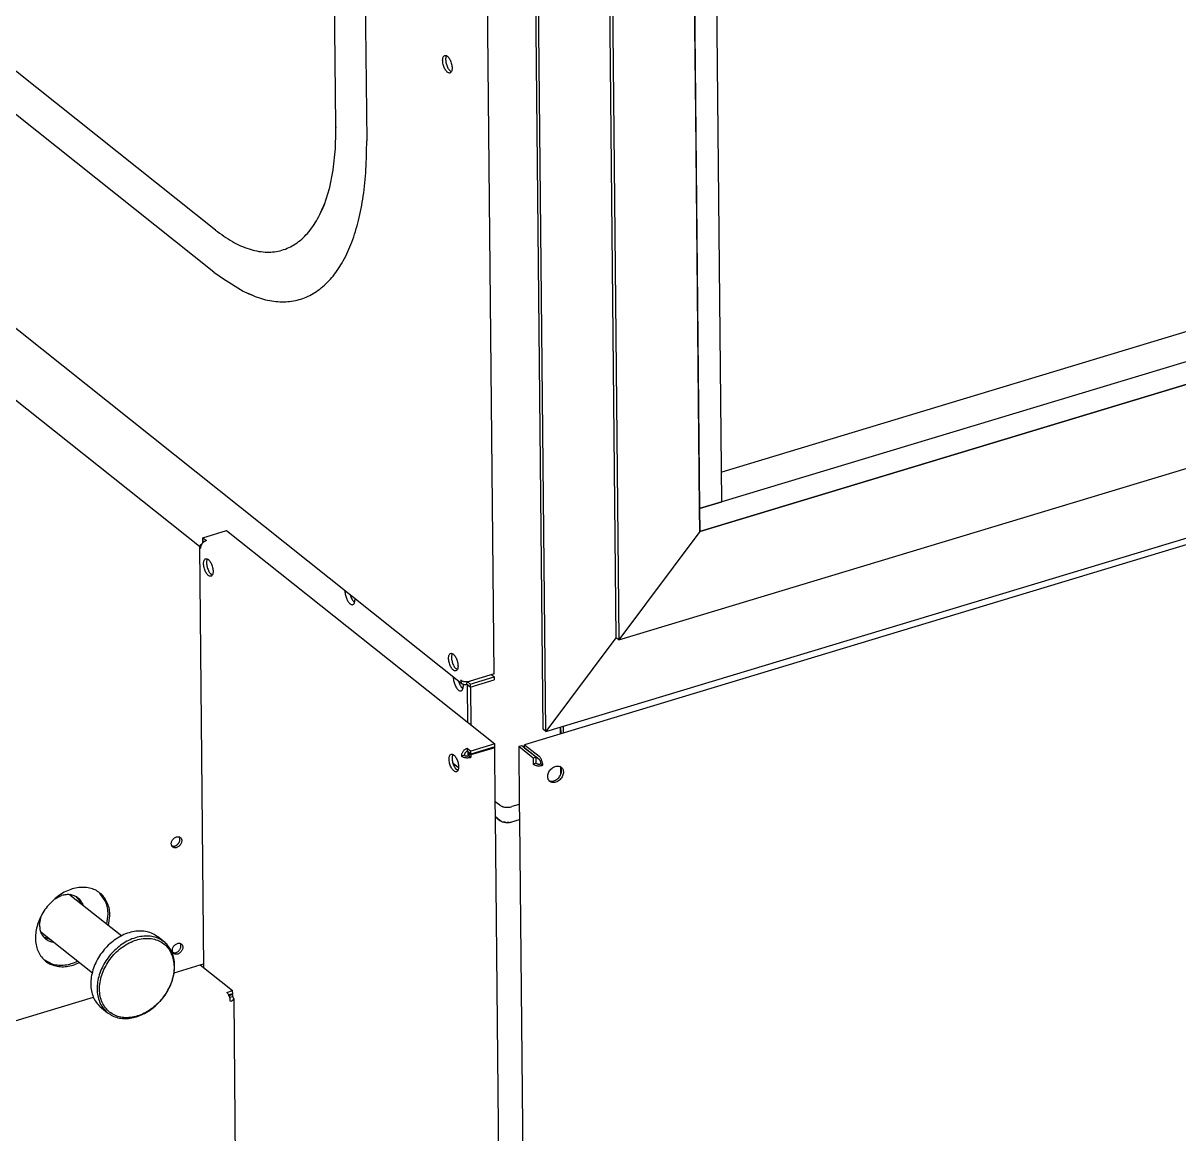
# Model space of a CAD drawing. Header units: millimetres. Extents: x -4653 to 8979, y -13943 to 4840.
# Drawn here: x 4988 to 5651, y -2537 to -1899 of the extents above; entities that cross this region are included whole.
import ezdxf

# ---------------------------------------------------------------- set-up
doc = ezdxf.new("R2010")
doc.units = ezdxf.units.MM

# ---------------------------------------------------------------- blocks, each defined once
blk = doc.blocks.new('p6_1__243', base_point=(5370.88, -2177.8))
at = {"color": 7, "linetype": 'Continuous'}
for p, q in [((5370.88, -1660.7), (5383.71, -1656.82)), ((5388.81, -2173.92), (5383.71, -1656.82)), ((5373.75, -1951.33), (5370.88, -1660.7)), ((5375.98, -2177.8), (5373.75, -1951.33)), ((5375.98, -2177.8), (5388.81, -2173.92))]:
    blk.add_line(p, q, dxfattribs=at)
blk = doc.blocks.new('p3__245', base_point=(5279.09, -2305.7))
at = {"color": 7, "linetype": 'Continuous'}
for p, q in [((5286.21, -2304.46), (5279.09, -1582.09)), ((5287.77, -2305.7), (5280.64, -1583.33)), ((5327.99, -2251.93), (5287.77, -2305.7)), ((5287.77, -2305.7), (5286.21, -2304.46))]:
    blk.add_line(p, q, dxfattribs=at)
blk = doc.blocks.new('p4_1__246', base_point=(5286.21, -2305.7))
at = {"color": 7, "linetype": 'Continuous'}
for p, q in [((5287.77, -2305.7), (6525.47, -1931.52)), ((5327.99, -2251.93), (5287.77, -2305.7)), ((5287.77, -2305.7), (5286.21, -2304.46))]:
    blk.add_line(p, q, dxfattribs=at)
blk = doc.blocks.new('p5__247', base_point=(5375.98, -2190.9))
at = {"color": 7, "linetype": 'Continuous'}
for p, q in [((6409.96, -1848.13), (5388.64, -2156.9)), ((6425.5, -1860.5), (5388.81, -2173.92)), ((6438.46, -1869.73), (5376.11, -2190.9)), ((5388.81, -2173.92), (5375.98, -2177.8)), ((5376.11, -2190.9), (5375.98, -2177.8))]:
    blk.add_line(p, q, dxfattribs=at)
blk = doc.blocks.new('p2_1__249', base_point=(5321.68, -2253.17))
at = {"color": 7, "linetype": 'Continuous'}
for p, q in [((5321.68, -1612.54), (5327.99, -2251.93)), ((5323.23, -1613.78), (5329.54, -2253.17)), ((5370.88, -1660.7), (5375.98, -2177.8)), ((5375.98, -2177.8), (5376.11, -2190.9)), ((5376.11, -2190.9), (5329.54, -2253.17)), ((5329.54, -2253.17), (5327.99, -2251.93))]:
    blk.add_line(p, q, dxfattribs=at)
blk = doc.blocks.new('p1_1__251', base_point=(5327.99, -2253.17))
at = {"color": 7, "linetype": 'Continuous'}
for p, q in [((5376.11, -2190.9), (6438.46, -1869.73)), ((5329.54, -2253.17), (6485.98, -1903.55)), ((5376.11, -2190.9), (5329.54, -2253.17)), ((5329.54, -2253.17), (5327.99, -2251.93))]:
    blk.add_line(p, q, dxfattribs=at)
blk = doc.blocks.new('TELAIO_PORTAVETRO__252', base_point=(5321.68, -2253.17))
for name, p in [('p2_1__249', (5321.68, -2253.17)), ('p1_1__251', (5327.99, -2253.17))]:
    blk.add_blockref(name, p)
blk = doc.blocks.new('RBTEMECCA000062_PORTELLO_FRONT__ALLUM_-VETRO__253', base_point=(5279.09, -2305.7))
for name, p in [('TELAIO_PORTAVETRO__252', (5321.68, -2253.17)), ('p3__245', (5279.09, -2305.7)), ('p6_1__243', (5370.88, -2177.8)), ('p5__247', (5375.98, -2190.9)), ('p4_1__246', (5286.21, -2305.7))]:
    blk.add_blockref(name, p)
blk = doc.blocks.new('GUARNIZIONE__258', base_point=(4756.93, -2059.38))
at = {"color": 7, "linetype": 'Continuous'}
for p, q in [((5165.43, -1795.08), (5167.03, -1957.55)), ((5183.36, -1804.14), (5184.96, -1966.61)), ((5098.14, -2017.84), (4846.41, -1817.37)), ((5097.13, -2042), (4845.39, -1841.52)), ((5167.11, -1961.29), (5166.81, -1971.09)), ((5167.03, -1957.55), (5167.11, -1961.29)), ((5166.81, -1971.09), (5165.43, -1983.23)), ((5165.42, -1983.39), (5163.41, -1994.23)), ((5165.43, -1983.23), (5165.42, -1983.39)), ((5163.41, -1994.23), (5160.6, -2003.36)), ((5159.76, -2005.1), (5158.37, -2007.93)), ((5160.6, -2003.36), (5159.76, -2005.1)), ((5097.13, -2042), (5100.24, -2044.05)), ((5100.24, -2044.05), (5102.77, -2045.92)), ((5102.77, -2045.92), (5114.09, -2052.88)), ((5114.09, -2052.88), (5114.89, -2053.34)), ((5114.89, -2053.34), (5116.82, -2054.1)), ((5116.82, -2054.1), (5118.96, -2054.96))]:
    blk.add_line(p, q, dxfattribs=at)
for points in [[(5167.03, -1957.55), (5167.09, -1958.23), (5167.25, -1958.9)], [(5114.89, -2053.34), (5124.64, -2057.23), (5134.04, -2058.95), (5142.95, -2058.5), (5151.27, -2055.87), (5158.86, -2051.1), (5165.65, -2044.26), (5171.52, -2035.44), (5176.4, -2024.75), (5180.23, -2012.35), (5182.96, -1998.4), (5184.54, -1983.08), (5184.96, -1966.61)], [(5098.14, -2017.84), (5107.9, -2024.49), (5117.46, -2028.72), (5126.62, -2030.47), (5135.22, -2029.7), (5143.09, -2026.41), (5150.08, -2020.69), (5156.05, -2012.63), (5160.9, -2002.38)]]:
    blk.add_spline(points, degree=3, dxfattribs=at)
blk = doc.blocks.new('MNTVETRI000041_A__259', base_point=(4756.93, -2059.38))
blk.add_blockref('GUARNIZIONE__258', (4756.93, -2059.38))
blk = doc.blocks.new('LAMIERA_Fe_Sp_2_SV_843x1075__267', base_point=(4704.58, -2280.32))
at = {"color": 7, "linetype": 'Continuous'}
for p, q in [((5258.03, -2272.69), (5251.11, -1572.16)), ((5230.49, -1918.19), (5230.76, -1917.82)), ((5233.44, -1926.95), (5232.4, -1926.12)), ((4937.54, -2037.61), (5239.78, -2278.31)), ((5233.87, -2261.47), (5234.15, -2261.1)), ((5236.83, -2270.23), (5235.78, -2269.4)), ((5258.03, -2272.69), (5244.34, -2276.83)), ((5244.36, -2278.57), (5258.04, -2274.44)), ((5258.04, -2274.44), (5256.45, -2273.17)), ((5258.04, -2274.44), (5258.06, -2276.18)), ((5242.35, -2277.14), (5242.3, -2278.67)), ((5244.37, -2280.32), (5242.3, -2278.67)), ((5242.5, -2277.09), (5244.36, -2278.57)), ((5244.36, -2278.57), (5244.37, -2280.32)), ((5244.37, -2280.32), (5258.06, -2276.18))]:
    blk.add_line(p, q, dxfattribs=at)
for points in [[(5232.77, -1927.67), (5233.26, -1927.36), (5233.64, -1926.78), (5233.88, -1925.95), (5233.97, -1924.94), (5233.89, -1923.79), (5233.67, -1922.57), (5233.3, -1921.36), (5232.82, -1920.23), (5232.24, -1919.23), (5231.61, -1918.43), (5230.95, -1917.88), (5230.31, -1917.6), (5229.73, -1917.62), (5229.23, -1917.93), (5228.85, -1918.51), (5228.61, -1919.34), (5228.53, -1920.35), (5228.6, -1921.5), (5228.82, -1922.72), (5229.19, -1923.93), (5229.68, -1925.06), (5230.25, -1926.06), (5230.89, -1926.86), (5231.54, -1927.41), (5232.18, -1927.69), (5232.77, -1927.67)], [(5230.49, -1918.19), (5230.3, -1919), (5230.24, -1919.96), (5230.32, -1921.04), (5230.53, -1922.17), (5230.86, -1923.29), (5231.3, -1924.36)], [(5231.3, -1924.36), (5231.82, -1925.32), (5232.4, -1926.12)], [(5236.15, -2270.95), (5236.65, -2270.64), (5237.03, -2270.06), (5237.27, -2269.23), (5237.35, -2268.22), (5237.28, -2267.07), (5237.06, -2265.85), (5236.69, -2264.64), (5236.2, -2263.5), (5235.63, -2262.51), (5234.99, -2261.71), (5234.34, -2261.16), (5233.7, -2260.88), (5233.11, -2260.9), (5232.62, -2261.21), (5232.24, -2261.79), (5232, -2262.61), (5231.91, -2263.63), (5231.99, -2264.78), (5232.21, -2265.99), (5232.58, -2267.21), (5233.06, -2268.34), (5233.64, -2269.34), (5234.27, -2270.14), (5234.93, -2270.69), (5235.57, -2270.97), (5236.15, -2270.95)], [(5233.87, -2261.47), (5233.68, -2262.27), (5233.62, -2263.24), (5233.7, -2264.32), (5233.91, -2265.44), (5234.25, -2266.57), (5234.68, -2267.64)], [(5234.68, -2267.64), (5235.2, -2268.6), (5235.78, -2269.4)], [(5238.85, -2276.21), (5238.91, -2276.84), (5239.09, -2277.41), (5239.38, -2277.91), (5239.78, -2278.31)], [(5238.85, -2276.21), (5239.32, -2276.51), (5239.9, -2276.76), (5240.57, -2276.95), (5241.31, -2277.08), (5242.09, -2277.12), (5242.87, -2277.1), (5243.63, -2277), (5244.34, -2276.83)], [(5239.78, -2278.31), (5240.31, -2278.62), (5240.93, -2278.79), (5241.6, -2278.81), (5242.3, -2278.67)]]:
    blk.add_spline(points, degree=3, dxfattribs=at)
blk = doc.blocks.new('CARTER_LATERALE_DX_CON_FORO_VETRO_FISSO__268', base_point=(4704.58, -2280.32))
blk.add_blockref('LAMIERA_Fe_Sp_2_SV_843x1075__267', (4704.58, -2280.32))
blk = doc.blocks.new('LAMIERA_Fe_Sp_2_SV_1512x872__304', base_point=(5272.15, -3054.73))
at = {"color": 7, "linetype": 'Continuous'}
for p, q in [((6512.42, -1939.45), (5275.58, -2313.37)), ((5273.87, -2313.89), (5272.15, -2314.41)), ((5272.15, -2314.41), (5272.48, -2347.6)), ((5280.44, -2321.01), (5272.15, -2314.41)), ((5282.15, -2320.49), (5273.87, -2313.89)), ((5275.59, -2315.12), (5275.58, -2313.37)), ((5275.58, -2313.37), (5283.86, -2319.97)), ((5275.59, -2315.12), (5283.88, -2321.72)), ((5282.15, -2320.49), (5280.44, -2321.01)), ((5280.44, -2321.01), (5280.48, -2324.5)), ((5282.19, -2323.99), (5282.15, -2320.49)), ((5282.19, -2323.99), (5280.48, -2324.5)), ((5284.93, -2324.29), (5285.97, -2325.12)), ((5296.3, -2326.31), (5295.85, -2325.87)), ((5272.48, -2347.6), (5272.57, -2356.34)), ((5272.57, -2356.34), (5279.39, -3048.13))]:
    blk.add_line(p, q, dxfattribs=at)
for points in [[(5285.97, -2325.12), (5285.92, -2324.4), (5285.8, -2323.66), (5285.6, -2322.9), (5285.34, -2322.16), (5285.02, -2321.48), (5284.66, -2320.87), (5284.27, -2320.36), (5283.86, -2319.97)], [(5280.48, -2324.5), (5280.95, -2324.8), (5281.53, -2325.06), (5282.2, -2325.25), (5282.94, -2325.37), (5283.72, -2325.41), (5284.5, -2325.39), (5285.26, -2325.29), (5285.97, -2325.12)], [(5282.19, -2323.99), (5282.51, -2324.18), (5282.93, -2324.33), (5283.42, -2324.42), (5283.94, -2324.44), (5284.46, -2324.4), (5284.93, -2324.29)], [(5284.93, -2324.29), (5284.89, -2323.81), (5284.79, -2323.31), (5284.62, -2322.82), (5284.4, -2322.37), (5284.15, -2321.99), (5283.88, -2321.72)], [(5290.04, -2334.45), (5290.87, -2334.92), (5291.85, -2335.12), (5292.91, -2335.04), (5293.99, -2334.69), (5295.03, -2334.09), (5295.97, -2333.27), (5296.76, -2332.28), (5297.35, -2331.18), (5297.7, -2330.03), (5297.8, -2328.9), (5297.64, -2327.85), (5297.23, -2326.94), (5296.58, -2326.24), (5295.75, -2325.77), (5294.78, -2325.57), (5293.72, -2325.65), (5292.64, -2325.99), (5291.6, -2326.6), (5290.65, -2327.42), (5289.86, -2328.41), (5289.28, -2329.51), (5288.92, -2330.66), (5288.82, -2331.79), (5288.99, -2332.84), (5289.4, -2333.75), (5290.04, -2334.45)], [(5289.54, -2334.05), (5290.37, -2334.25), (5291.32, -2334.29), (5292.32, -2334.11), (5293.32, -2333.69), (5294.27, -2333.06), (5295.11, -2332.26), (5295.82, -2331.32), (5296.34, -2330.29), (5296.67, -2329.22), (5296.77, -2328.16), (5296.65, -2327.18), (5296.3, -2326.31)]]:
    blk.add_spline(points, degree=3, dxfattribs=at)
blk = doc.blocks.new('CARTE_FRONTALE_SOTTO_PORTELLO_APRIBILE__305', base_point=(5272.15, -3054.73))
blk.add_blockref('LAMIERA_Fe_Sp_2_SV_1512x872__304', (5272.15, -3054.73))
blk = doc.blocks.new('LAMIERA_Fe_Sp_2_SV_872x329__306', base_point=(5089, -3050.73))
at = {"color": 7, "linetype": 'Continuous'}
for p, q in [((5090.9, -2194.49), (5104.58, -2190.36)), ((5090.92, -2196.24), (5090.9, -2194.49)), ((5090.9, -2194.49), (5092.97, -2196.14)), ((5104.58, -2190.36), (5258.42, -2312.87)), ((5089.01, -2199.68), (5091.39, -2441.3)), ((5090.38, -2198.24), (5089.78, -2198.51)), ((5090.88, -2197.48), (5090.92, -2196.68)), ((5091.65, -2196.82), (5090.92, -2196.24)), ((5090.92, -2196.68), (5091.31, -2196.56)), ((5090.92, -2196.68), (5091.4, -2197.06)), ((5093.3, -2207.15), (5093.57, -2206.78)), ((5096.26, -2215.91), (5095.21, -2215.08)), ((5258.42, -2312.87), (5244.74, -2317.01)), ((5258.44, -2314.62), (5244.75, -2318.75)), ((5258.44, -2314.62), (5258.42, -2312.87)), ((5234.19, -2319.35), (5234.46, -2318.98)), ((5240.99, -2319.37), (5239.28, -2319.89)), ((5242.66, -2315.36), (5244.74, -2317.01)), ((5242.66, -2315.36), (5242.68, -2317.1)), ((5244.75, -2318.75), (5242.68, -2317.1)), ((5243.72, -2318.37), (5244.12, -2318.25)), ((5243.72, -2318.37), (5244.76, -2319.19)), ((5243.73, -2319.68), (5243.72, -2318.37)), ((5243.73, -2319.68), (5244.77, -2320.5)), ((5244.75, -2318.75), (5244.74, -2317.01)), ((5258.44, -2315.05), (5244.76, -2319.19)), ((5244.76, -2319.19), (5244.77, -2320.5)), ((5258.44, -2315.05), (5258.04, -2314.74)), ((5258.75, -2346.06), (5258.44, -2315.05)), ((5237.15, -2328.11), (5236.1, -2327.28)), ((5258.84, -2354.8), (5258.75, -2346.06)), ((5265.66, -3046.6), (5258.84, -2354.8))]:
    blk.add_line(p, q, dxfattribs=at)
for points in [[(5089.78, -2198.51), (5089.45, -2198.78), (5089.2, -2199.06), (5089.05, -2199.37), (5089.01, -2199.68)], [(5089.01, -2199.68), (5089.04, -2199.94), (5089.16, -2200.2), (5089.34, -2200.44), (5089.58, -2200.67)], [(5092.97, -2196.14), (5092.3, -2196.41), (5091.66, -2196.81), (5091.08, -2197.31), (5090.56, -2197.9), (5090.14, -2198.56), (5089.83, -2199.26), (5089.64, -2199.97), (5089.58, -2200.67)], [(5095.58, -2216.63), (5096.07, -2216.32), (5096.45, -2215.74), (5096.69, -2214.91), (5096.78, -2213.9), (5096.71, -2212.75), (5096.48, -2211.53), (5096.12, -2210.32), (5095.63, -2209.18), (5095.05, -2208.19), (5094.42, -2207.39), (5093.76, -2206.84), (5093.12, -2206.56), (5092.54, -2206.58), (5092.04, -2206.89), (5091.67, -2207.47), (5091.43, -2208.29), (5091.34, -2209.31), (5091.41, -2210.46), (5091.64, -2211.68), (5092, -2212.89), (5092.49, -2214.02), (5093.07, -2215.02), (5093.7, -2215.82), (5094.36, -2216.37), (5094.99, -2216.65), (5095.58, -2216.63)], [(5093.3, -2207.15), (5093.11, -2207.95), (5093.05, -2208.92), (5093.13, -2210), (5093.34, -2211.13), (5093.67, -2212.25), (5094.11, -2213.32)], [(5094.11, -2213.32), (5094.63, -2214.28), (5095.21, -2215.08)], [(5236.47, -2328.83), (5236.96, -2328.52), (5237.34, -2327.94), (5237.58, -2327.11), (5237.67, -2326.1), (5237.6, -2324.95), (5237.37, -2323.73), (5237, -2322.52), (5236.52, -2321.38), (5235.94, -2320.39), (5235.31, -2319.59), (5234.65, -2319.04), (5234.01, -2318.76), (5233.43, -2318.78), (5232.93, -2319.09), (5232.55, -2319.67), (5232.31, -2320.49), (5232.23, -2321.51), (5232.3, -2322.66), (5232.52, -2323.88), (5232.89, -2325.09), (5233.38, -2326.22), (5233.95, -2327.22), (5234.59, -2328.02), (5235.24, -2328.57), (5235.88, -2328.85), (5236.47, -2328.83)], [(5234.19, -2319.35), (5234, -2320.15), (5233.94, -2321.12), (5234.02, -2322.2), (5234.23, -2323.33), (5234.56, -2324.45), (5235, -2325.52)], [(5242.66, -2315.36), (5242, -2315.63), (5241.36, -2316.02), (5240.77, -2316.52), (5240.25, -2317.11), (5239.83, -2317.77), (5239.52, -2318.47), (5239.34, -2319.18), (5239.28, -2319.89)], [(5239.28, -2319.89), (5239.75, -2320.19), (5240.33, -2320.44), (5241, -2320.63), (5241.74, -2320.75), (5242.52, -2320.8), (5243.3, -2320.77), (5244.06, -2320.67), (5244.77, -2320.5)], [(5242.68, -2317.1), (5242.24, -2317.3), (5241.83, -2317.6), (5241.48, -2317.98), (5241.21, -2318.43), (5241.04, -2318.9), (5240.99, -2319.37)], [(5240.99, -2319.37), (5241.31, -2319.56), (5241.73, -2319.71), (5242.22, -2319.8), (5242.74, -2319.82), (5243.26, -2319.78), (5243.73, -2319.68)], [(5235, -2325.52), (5235.52, -2326.48), (5236.1, -2327.28)]]:
    blk.add_spline(points, degree=3, dxfattribs=at)
blk = doc.blocks.new('CARTER_DX_AI_LATI_DEL_TRASPORTO__307', base_point=(5089, -3050.73))
blk.add_blockref('LAMIERA_Fe_Sp_2_SV_872x329__306', (5089, -3050.73))
blk = doc.blocks.new('TRAF_TO_Fe_40x10_L_140__308', base_point=(5258.75, -2358.02))
at = {"color": 7, "linetype": 'Continuous'}
for p, q in [((5261.34, -2348.12), (5258.75, -2346.06)), ((5272.48, -2347.6), (5268.21, -2348.89)), ((5262.49, -2348.7), (5262.89, -2348.89)), ((5262.89, -2348.89), (5263.41, -2348.98)), ((5264.45, -2349.16), (5264.97, -2349.25)), ((5264.97, -2349.25), (5265.53, -2349.22)), ((5266.63, -2349.16), (5267.19, -2349.13)), ((5267.19, -2349.13), (5268.21, -2348.89)), ((5261.42, -2356.86), (5258.84, -2354.8)), ((5268.29, -2357.63), (5272.57, -2356.34))]:
    blk.add_line(p, q, dxfattribs=at)
blk.add_spline([(5261.42, -2356.86), (5262.01, -2357.24), (5262.74, -2357.55), (5263.58, -2357.79), (5264.51, -2357.94), (5265.48, -2358), (5266.46, -2357.97), (5267.41, -2357.84), (5268.29, -2357.63)], degree=3, dxfattribs=at)
blk = doc.blocks.new('TUB_RE_Fe_40x40x3_L_802_2__311', base_point=(5257.77, -3058.55))
at = {"color": 7, "linetype": 'Continuous'}
for p, q in [((5258.84, -2354.8), (5261.42, -2356.86)), ((5262.11, -2357.29), (5261.42, -2356.86)), ((5262.58, -2357.43), (5262.11, -2357.29)), ((5263.97, -2357.86), (5263.5, -2357.72)), ((5264.53, -2357.89), (5263.97, -2357.86)), ((5266.18, -2357.99), (5265.62, -2357.95)), ((5266.71, -2357.9), (5266.18, -2357.99)), ((5268.29, -2357.63), (5272.57, -2356.34))]:
    blk.add_line(p, q, dxfattribs=at)
blk = doc.blocks.new('TELAIO_SOST_CABIN__ESTRAZ__TAPP_TRASP___313', base_point=(5250.27, -3076.92))
for name, p in [('TRAF_TO_Fe_40x10_L_140__308', (5258.75, -2358.02)), ('TUB_RE_Fe_40x40x3_L_802_2__311', (5257.77, -3058.55))]:
    blk.add_blockref(name, p)
blk = doc.blocks.new('TUB_RE_Fe_40x40x3_L898_1__323', base_point=(5244.54, -2349.29))
at = {"color": 7, "linetype": 'Continuous'}
for p, q in [((5244.54, -2280.27), (5244.76, -2301.99)), ((5295.92, -2303.24), (5295.96, -2307.21)), ((5296.15, -2326.16), (5296.19, -2330.53)), ((5261.34, -2348.12), (5258.75, -2346.06)), ((5272.48, -2347.6), (5268.21, -2348.89))]:
    blk.add_line(p, q, dxfattribs=at)
blk.add_spline([(5261.34, -2348.12), (5261.93, -2348.5), (5262.66, -2348.82), (5263.5, -2349.05), (5264.42, -2349.2), (5265.39, -2349.26), (5266.37, -2349.23), (5267.32, -2349.11), (5268.21, -2348.89)], degree=3, dxfattribs=at)
blk = doc.blocks.new('TUB_RE_Fe_40x40x3_L_1420__324', base_point=(5296.24, -2307.12))
at = {"color": 7, "linetype": 'Continuous'}
for p, q in [((5296.24, -2303.14), (5296.28, -2307.12)), ((5297.82, -2306.65), (5297.78, -2302.68))]:
    blk.add_line(p, q, dxfattribs=at)
blk = doc.blocks.new('TUB_RE_Fe_120x40x3_L_555__325', base_point=(4955.21, -2326.57))
at = {"color": 7, "linetype": 'Continuous'}
for p, q in [((4955.21, -2051.69), (4955.68, -2098.94)), ((5172.53, -2225.9), (5172.59, -2224.8)), ((5175.48, -2227.31), (5175.44, -2227.07)), ((5178.04, -2231.6), (5177.38, -2231.1)), ((5178.11, -2229.2), (5178.19, -2230.41)), ((5234.68, -2275.4), (5234.75, -2274.3)), ((5237.64, -2276.81), (5237.59, -2276.57)), ((5240.2, -2281.1), (5239.53, -2280.6)), ((5240.26, -2278.52), (5240.35, -2279.91)), ((5242.67, -2278.96), (5242.88, -2300.49)), ((5243.05, -2317.4), (5243.07, -2319.8)), ((5237.58, -2326.57), (5234.5, -2324.11))]:
    blk.add_line(p, q, dxfattribs=at)
for points in [[(5172.53, -2225.9), (5172.66, -2226.98), (5172.91, -2228.09)], [(5172.91, -2228.09), (5173.27, -2229.18), (5173.72, -2230.21), (5174.24, -2231.12), (5174.81, -2231.88), (5175.4, -2232.46), (5176, -2232.82), (5176.56, -2232.96), (5177.07, -2232.87), (5177.51, -2232.55), (5177.85, -2232.02), (5178.08, -2231.3), (5178.19, -2230.41)], [(5175.48, -2227.31), (5175.84, -2228.41), (5176.29, -2229.43), (5176.81, -2230.34), (5177.38, -2231.1)], [(5234.68, -2275.4), (5234.82, -2276.48), (5235.07, -2277.59), (5235.43, -2278.68), (5235.88, -2279.71), (5236.4, -2280.62), (5236.97, -2281.38), (5237.56, -2281.96), (5238.15, -2282.32), (5238.72, -2282.46), (5239.23, -2282.37), (5239.66, -2282.05), (5240, -2281.52), (5240.24, -2280.8), (5240.35, -2279.91)], [(5237.64, -2276.81), (5237.99, -2277.91), (5238.44, -2278.93), (5238.96, -2279.84), (5239.53, -2280.6)]]:
    blk.add_spline(points, degree=3, dxfattribs=at)
blk = doc.blocks.new('TELAIO_CABINA_DI_SPRUZZATURA_GS4_110051_MAURI__327', base_point=(4453.38, -2349.29))
for name, p in [('TUB_RE_Fe_40x40x3_L898_1__323', (5244.54, -2349.29)), ('TUB_RE_Fe_40x40x3_L_1420__324', (5296.24, -2307.12)), ('TUB_RE_Fe_120x40x3_L_555__325', (4955.21, -2326.57))]:
    blk.add_blockref(name, p)
blk = doc.blocks.new('ASSIEME_CABINA_GS4_SINT_DX__328', base_point=(4445.98, -3076.92))
for name, p in [('TELAIO_CABINA_DI_SPRUZZATURA_GS4_110051_MAURI__327', (4453.38, -2349.29)), ('CARTER_LATERALE_DX_CON_FORO_VETRO_FISSO__268', (4704.58, -2280.32)), ('MNTVETRI000041_A__259', (4756.93, -2059.38)), ('CARTE_FRONTALE_SOTTO_PORTELLO_APRIBILE__305', (5272.15, -3054.73)), ('CARTER_DX_AI_LATI_DEL_TRASPORTO__307', (5089, -3050.73)), ('TELAIO_SOST_CABIN__ESTRAZ__TAPP_TRASP___313', (5250.27, -3076.92))]:
    blk.add_blockref(name, p)
blk = doc.blocks.new('FIT_GR_CABINA_GS4_SINT_SX_130047_MAURI__329', base_point=(4445.98, -3076.92))
for name, p in [('ASSIEME_CABINA_GS4_SINT_DX__328', (4445.98, -3076.92)), ('RBTEMECCA000062_PORTELLO_FRONT__ALLUM_-VETRO__253', (5279.09, -2305.7))]:
    blk.add_blockref(name, p)
blk = doc.blocks.new('MNT060GANCIOM27E_A_1_1__387', base_point=(4998.02, -2470.7))
at = {"color": 7, "linetype": 'Continuous'}
for p, q in [((5014.65, -2399.47), (5044.36, -2423.13)), ((4998.02, -2420.75), (5027.55, -2444.26)), ((5068.69, -2426.53), (5065.07, -2423.65)), ((5032.67, -2464.32), (5036.3, -2467.21))]:
    blk.add_line(p, q, dxfattribs=at)
for points in [[(5065.07, -2423.65), (5062.17, -2421.85), (5058.88, -2420.72), (5055.27, -2420.3), (5051.48, -2420.6), (5047.6, -2421.61), (5043.77, -2423.3), (5040.09, -2425.62), (5036.67, -2428.5), (5033.63, -2431.85), (5031.05, -2435.56), (5029.01, -2439.54), (5027.57, -2443.64), (5026.78, -2447.76), (5026.66, -2451.76), (5027.22, -2455.53), (5028.44, -2458.95), (5030.27, -2461.91), (5032.67, -2464.32)], [(5068.69, -2426.53), (5065.8, -2424.74), (5062.5, -2423.61), (5058.9, -2423.19), (5055.11, -2423.49), (5051.23, -2424.5), (5047.39, -2426.19), (5043.71, -2428.51), (5040.3, -2431.39), (5037.25, -2434.74), (5034.67, -2438.45), (5032.63, -2442.42), (5031.2, -2446.53), (5030.41, -2450.65), (5030.29, -2454.65), (5030.85, -2458.42), (5032.06, -2461.83), (5033.9, -2464.79), (5036.3, -2467.21)], [(5037.44, -2466.84), (5040.4, -2468.65), (5043.78, -2469.74), (5047.49, -2470.06), (5051.38, -2469.6), (5055.32, -2468.38), (5059.19, -2466.45), (5062.85, -2463.86), (5066.17, -2460.71), (5069.04, -2457.1), (5071.37, -2453.16), (5073.07, -2449.02), (5074.09, -2444.81), (5074.39, -2440.7), (5073.97, -2436.8), (5072.83, -2433.27), (5071.01, -2430.21), (5068.59, -2427.73), (5065.63, -2425.92), (5062.24, -2424.83), (5058.54, -2424.51), (5054.65, -2424.97), (5050.7, -2426.19), (5046.84, -2428.12), (5043.18, -2430.71), (5039.86, -2433.86), (5036.98, -2437.47), (5034.65, -2441.41), (5032.95, -2445.56), (5031.93, -2449.76), (5031.63, -2453.88), (5032.06, -2457.77), (5033.2, -2461.31), (5035.01, -2464.36), (5037.44, -2466.84)], [(5070.68, -2428.45), (5069.73, -2427.44), (5068.69, -2426.53)], [(5036.3, -2467.21), (5039.05, -2468.94), (5042.18, -2470.06), (5045.59, -2470.54), (5049.19, -2470.36), (5052.88, -2469.53), (5056.57, -2468.08), (5060.14, -2466.03), (5063.5, -2463.45), (5066.55, -2460.42), (5069.22, -2457.01), (5071.42, -2453.32), (5073.09, -2449.45), (5074.2, -2445.51), (5074.7, -2441.6), (5074.59, -2437.84), (5073.87, -2434.34), (5072.55, -2431.18), (5070.68, -2428.45)]]:
    blk.add_spline(points, degree=3, dxfattribs=at)
blk = doc.blocks.new('LAMIERA_Fe_Sp_2__399', base_point=(4516.39, -2506.47))
at = {"color": 7, "linetype": 'Continuous'}
for p, q in [((4952.51, -2099.34), (4517.31, -2230.91)), ((4956.57, -2099.08), (4967.26, -2102.78)), ((4967.26, -2102.78), (4967.8, -2103.09)), ((5089, -2199.62), (4967.8, -2103.09)), ((4517.86, -2232.9), (4516.39, -2233.35)), ((4528.76, -2237.63), (4516.39, -2233.35)), ((4516.39, -2233.35), (4517.01, -2296.3)), ((4529.5, -2235.13), (4517.31, -2230.91)), ((4517.59, -2232.81), (4517.31, -2230.91)), ((4529.78, -2237.03), (4517.59, -2232.81)), ((4531.89, -2234.4), (4529.5, -2235.13)), ((4531.89, -2234.4), (4532.42, -2234.71)), ((4531.89, -2234.4), (4531.97, -2234.85)), ((4528.76, -2237.63), (4529.45, -2237.35)), ((4528.76, -2237.63), (4528.77, -2239.03)), ((4528.77, -2239.03), (4529.09, -2238.94)), ((4528.77, -2239.03), (4529.03, -2239.24)), ((4529.5, -2235.13), (4529.78, -2237.03)), ((4842.18, -2288.74), (4841.75, -2288.87)), ((4861.44, -2304.55), (4841.75, -2288.87)), ((4842.18, -2288.74), (4842.19, -2289.22)), ((4842.98, -2289.64), (4842.18, -2288.74)), ((4843.16, -2290), (4842.98, -2289.64)), ((4517.08, -2296.95), (4517.01, -2296.3)), ((4517.08, -2296.95), (4526.76, -2342.55)), ((4863.54, -2309.69), (4864.72, -2428.49)), ((4694.84, -2478.42), (4528.83, -2346.21)), ((4686.52, -2357.43), (4687.37, -2357.17)), ((4686.53, -2359.18), (4687.39, -2358.92)), ((4687.39, -2358.92), (4687.37, -2357.17)), ((4684.84, -2361.44), (4683.13, -2361.96)), ((4683.13, -2361.96), (4683.91, -2362.58)), ((4683.91, -2362.58), (4685.62, -2362.06)), ((4683.91, -2362.58), (4684.57, -2429.74)), ((4688.44, -2361.49), (4684.17, -2362.78)), ((4684.83, -2429.95), (4684.17, -2362.78)), ((4684.17, -2362.78), (4685.2, -2363.61)), ((4684.84, -2361.44), (4685.62, -2362.06)), ((4689.48, -2362.32), (4685.2, -2363.61)), ((4685.2, -2363.61), (4685.86, -2430.78)), ((4685.62, -2362.06), (4685.62, -2362.34)), ((4688.44, -2361.49), (4689.48, -2362.32)), ((5077.39, -2366.33), (5077.53, -2366.49)), ((5073.66, -2371.67), (5073.19, -2371.5)), ((5035.22, -2403.63), (5031.73, -2398.6)), ((5035.73, -2416.26), (5036.58, -2410.71)), ((5036.76, -2417.09), (5037.62, -2411.53)), ((4684.64, -2430.39), (4684.57, -2429.74)), ((4684.64, -2430.39), (4694.84, -2478.42)), ((4684.9, -2430.6), (4684.83, -2429.95)), ((4684.9, -2430.6), (4695.1, -2478.63)), ((4685.93, -2431.42), (4685.86, -2430.78)), ((4685.93, -2431.42), (4696.14, -2479.45)), ((4696.14, -2479.45), (4864.72, -2428.49)), ((5074.26, -2432.81), (5073.79, -2432.64)), ((5077.99, -2427.47), (5078.13, -2427.64)), ((4999.71, -2436.57), (5004.69, -2439.32)), ((5074.41, -2444.21), (5089.37, -2439.69)), ((5089.37, -2439.69), (5091.37, -2439.09)), ((4868.48, -2506.47), (5028.16, -2458.2)), ((4694.84, -2478.42), (4695.04, -2478.32)), ((4696.14, -2479.45), (4695.1, -2478.63))]:
    blk.add_line(p, q, dxfattribs=at)
for points in [[(4956.57, -2099.08), (4956.09, -2098.97), (4955.48, -2098.92), (4954.76, -2098.94), (4953.99, -2099.02), (4953.22, -2099.15), (4952.51, -2099.34)], [(4532.42, -2234.71), (4531.75, -2234.98), (4531.11, -2235.37), (4530.53, -2235.88), (4530.01, -2236.47), (4529.59, -2237.13), (4529.28, -2237.82), (4529.09, -2238.54), (4529.03, -2239.24)], [(4863.54, -2309.69), (4863.5, -2308.98), (4863.37, -2308.23), (4863.18, -2307.47), (4862.91, -2306.74), (4862.59, -2306.05), (4862.23, -2305.45), (4861.84, -2304.94), (4861.44, -2304.55)], [(4526.76, -2342.55), (4526.95, -2343.22), (4527.23, -2343.93), (4527.58, -2344.63), (4527.99, -2345.27), (4528.41, -2345.81), (4528.83, -2346.21)], [(4686.52, -2357.43), (4685.85, -2357.7), (4685.21, -2358.09), (4684.62, -2358.59), (4684.11, -2359.19), (4683.69, -2359.84), (4683.38, -2360.54), (4683.19, -2361.26), (4683.13, -2361.96)], [(4686.53, -2359.18), (4686.09, -2359.37), (4685.68, -2359.67), (4685.33, -2360.06), (4685.06, -2360.5), (4684.89, -2360.97), (4684.84, -2361.44)], [(4689.48, -2362.32), (4689.43, -2361.6), (4689.31, -2360.85), (4689.11, -2360.1), (4688.85, -2359.36), (4688.53, -2358.68), (4688.17, -2358.07), (4687.78, -2357.56), (4687.37, -2357.17)], [(4688.44, -2361.49), (4688.4, -2361.01), (4688.3, -2360.51), (4688.13, -2360.01), (4687.91, -2359.57), (4687.66, -2359.19), (4687.39, -2358.92)], [(5077.99, -2366.59), (5077.44, -2366.28), (5076.79, -2366.14), (5076.08, -2366.19), (5075.36, -2366.42), (5074.66, -2366.83), (5074.04, -2367.37), (5073.51, -2368.03), (5073.12, -2368.77), (5072.88, -2369.54), (5072.82, -2370.29), (5072.93, -2370.99), (5073.2, -2371.59), (5073.63, -2372.06), (5074.18, -2372.37), (5074.83, -2372.51), (5075.54, -2372.46), (5076.26, -2372.22), (5076.95, -2371.82), (5077.58, -2371.28), (5078.11, -2370.62), (5078.5, -2369.88), (5078.74, -2369.11), (5078.8, -2368.36), (5078.69, -2367.66), (5078.42, -2367.06), (5077.99, -2366.59)], [(5073.66, -2371.67), (5074.33, -2371.66), (5075.04, -2371.48), (5075.73, -2371.13), (5076.36, -2370.63), (5076.91, -2370.02), (5077.34, -2369.33), (5077.63, -2368.58), (5077.76, -2367.84), (5077.73, -2367.13), (5077.53, -2366.49)], [(5037.62, -2411.53), (5037.26, -2407.84), (5036.26, -2404.45), (5034.65, -2401.48), (5032.48, -2399.01), (5029.82, -2397.11), (5026.74, -2395.85), (5023.35, -2395.27), (5019.74, -2395.37), (5016.02, -2396.16), (5012.31, -2397.62), (5008.72, -2399.69), (5005.36, -2402.32)], [(5005.36, -2402.32), (5002.33, -2405.43), (4999.72, -2408.91), (4997.61, -2412.68), (4996.07, -2416.6), (4995.14, -2420.57), (4994.85, -2424.46), (4995.21, -2428.16), (4996.22, -2431.54), (4997.82, -2434.52), (4999.99, -2436.99), (5002.66, -2438.88), (5005.73, -2440.14), (5009.12, -2440.73), (5012.74, -2440.63), (5016.45, -2439.84), (5020.16, -2438.38)], [(5036.58, -2410.71), (5036.22, -2407.01), (5035.22, -2403.63)], [(5078.59, -2427.73), (5078.04, -2427.42), (5077.39, -2427.28), (5076.68, -2427.34), (5075.96, -2427.57), (5075.27, -2427.97), (5074.64, -2428.52), (5074.11, -2429.18), (5073.72, -2429.91), (5073.49, -2430.68), (5073.42, -2431.43), (5073.53, -2432.13), (5073.8, -2432.74), (5074.23, -2433.21), (5074.79, -2433.52), (5075.44, -2433.65), (5076.14, -2433.6), (5076.86, -2433.37), (5077.56, -2432.97), (5078.19, -2432.42), (5078.71, -2431.76), (5079.1, -2431.03), (5079.34, -2430.26), (5079.41, -2429.5), (5079.3, -2428.8), (5079.02, -2428.2), (5078.59, -2427.73)], [(5074.26, -2432.81), (5074.94, -2432.8), (5075.64, -2432.62), (5076.33, -2432.27), (5076.97, -2431.78), (5077.51, -2431.17), (5077.95, -2430.47), (5078.23, -2429.73), (5078.36, -2428.98), (5078.33, -2428.27), (5078.13, -2427.64)], [(5004.69, -2439.32), (5008.09, -2439.9), (5011.7, -2439.8), (5015.42, -2439.01), (5019.13, -2437.56)]]:
    blk.add_spline(points, degree=3, dxfattribs=at)
blk = doc.blocks.new('PIATTO_Fe_20x10_L100', base_point=(5073.19, -2432.87))
at = {"color": 7, "linetype": 'Continuous'}
for p, q in [((5077.39, -2366.33), (5077.53, -2366.49)), ((5073.66, -2371.67), (5073.19, -2371.5)), ((5074.26, -2432.81), (5073.79, -2432.64)), ((5077.99, -2427.47), (5078.13, -2427.64))]:
    blk.add_line(p, q, dxfattribs=at)
for points in [[(5076.91, -2370.02), (5077.28, -2369.45), (5077.55, -2368.83), (5077.72, -2368.21), (5077.77, -2367.59), (5077.7, -2367.02), (5077.53, -2366.49)], [(5073.66, -2371.67), (5074.22, -2371.67), (5074.8, -2371.56), (5075.39, -2371.32), (5075.95, -2370.98), (5076.46, -2370.54), (5076.91, -2370.02)], [(5074.26, -2432.81), (5074.94, -2432.8), (5075.64, -2432.62), (5076.33, -2432.27), (5076.97, -2431.78), (5077.51, -2431.17), (5077.95, -2430.47), (5078.23, -2429.73), (5078.36, -2428.98), (5078.33, -2428.27), (5078.13, -2427.64)]]:
    blk.add_spline(points, degree=3, dxfattribs=at)
blk = doc.blocks.new('CARTER_DX_LATO_FOLLE_USCITA_RULLO_SUP___400', base_point=(4516.39, -2506.47))
for name, p in [('LAMIERA_Fe_Sp_2__399', (4516.39, -2506.47)), ('PIATTO_Fe_20x10_L100', (5073.19, -2432.87))]:
    blk.add_blockref(name, p)
blk = doc.blocks.new('LAMIERA_Fe_Sp_2__401', base_point=(4581.32, -3025.64))
at = {"color": 7, "linetype": 'Continuous'}
for p, q in [((5089.37, -2439.69), (5108.02, -2454.54)), ((5104.6, -2455.58), (5108.02, -2454.54)), ((5108.04, -2456.29), (5105.67, -2457)), ((5106.33, -2457.24), (5105.93, -2456.93)), ((5108.04, -2456.73), (5106.33, -2457.24)), ((5106.34, -2458.55), (5106.33, -2457.24)), ((5108.05, -2458.04), (5106.34, -2458.55)), ((5108.04, -2456.73), (5107.64, -2456.41)), ((5108.04, -2456.29), (5108.02, -2454.54)), ((5108.05, -2458.04), (5108.04, -2456.73)), ((5108.63, -2459.03), (5112.61, -2862.58)), ((4585.33, -3022.84), (4581.33, -2617.54)), ((4586.36, -3023.66), (4582.36, -2618.37)), ((4605.48, -2623.75), (4605.61, -2623.92)), ((4601.74, -2629.1), (4601.27, -2628.92)), ((5112.07, -2865.08), (5110.5, -2865.55)), ((5112.05, -2863.52), (5112.07, -2865.08)), ((5109.77, -2866.45), (4680.29, -2996.29)), ((4680.27, -2994.39), (4680.44, -2994.34)), ((4680.31, -2997.89), (4680.27, -2994.39)), ((4680.3, -2995.55), (4680.44, -2994.34)), ((4680.31, -2997.89), (4588.95, -3025.51)), ((4609.18, -2999.35), (4609.32, -2999.52)), ((4605.44, -3004.69), (4604.98, -3004.52)), ((4586.02, -3024.41), (4587.06, -3025.23))]:
    blk.add_line(p, q, dxfattribs=at)
for points in [[(5106.7, -2460.72), (5106.66, -2460.01), (5106.53, -2459.26), (5106.34, -2458.5), (5106.07, -2457.77), (5105.75, -2457.08), (5105.39, -2456.47), (5105, -2455.97), (5104.6, -2455.58)], [(5106.57, -2459.29), (5106.63, -2459.1), (5106.61, -2458.91), (5106.49, -2458.76), (5106.34, -2458.55)], [(5106.7, -2460.72), (5107.26, -2460.52), (5107.74, -2460.27), (5108.12, -2460), (5108.4, -2459.69), (5108.58, -2459.36), (5108.63, -2459.03)], [(5108.63, -2459.03), (5108.59, -2458.77), (5108.48, -2458.51), (5108.3, -2458.27), (5108.05, -2458.04)], [(4582.06, -2615.46), (4581.74, -2615.95), (4581.51, -2616.48), (4581.37, -2617.01), (4581.33, -2617.54)], [(4583.1, -2616.28), (4582.78, -2616.78), (4582.55, -2617.3), (4582.41, -2617.84), (4582.36, -2618.37)], [(4606.07, -2624.01), (4605.52, -2623.7), (4604.87, -2623.57), (4604.16, -2623.62), (4603.44, -2623.85), (4602.75, -2624.25), (4602.12, -2624.8), (4601.59, -2625.46), (4601.2, -2626.19), (4600.97, -2626.96), (4600.9, -2627.72), (4601.01, -2628.41), (4601.29, -2629.02), (4601.71, -2629.49), (4602.27, -2629.8), (4602.92, -2629.93), (4603.62, -2629.88), (4604.34, -2629.65), (4605.04, -2629.25), (4605.67, -2628.7), (4606.19, -2628.04), (4606.58, -2627.31), (4606.82, -2626.54), (4606.89, -2625.78), (4606.78, -2625.08), (4606.5, -2624.48), (4606.07, -2624.01)], [(4601.74, -2629.1), (4602.42, -2629.09), (4603.12, -2628.9), (4603.81, -2628.55), (4604.45, -2628.06), (4605, -2627.45), (4605.43, -2626.75), (4605.71, -2626.01), (4605.84, -2625.26), (4605.81, -2624.55), (4605.61, -2623.92)], [(5109.77, -2866.45), (5110.16, -2866.2), (5110.45, -2865.74), (5110.63, -2865.08), (5110.69, -2864.27)], [(5110.69, -2864.27), (5111.24, -2864.07), (5111.72, -2863.82), (5112.1, -2863.54), (5112.39, -2863.24), (5112.56, -2862.91), (5112.61, -2862.58)], [(4609.78, -2999.61), (4609.22, -2999.3), (4608.58, -2999.16), (4607.87, -2999.21), (4607.15, -2999.45), (4606.45, -2999.85), (4605.82, -3000.39), (4605.3, -3001.05), (4604.91, -3001.79), (4604.67, -3002.56), (4604.61, -3003.31), (4604.71, -3004.01), (4604.99, -3004.61), (4605.42, -3005.08), (4605.97, -3005.4), (4606.62, -3005.53), (4607.33, -3005.48), (4608.05, -3005.25), (4608.74, -3004.85), (4609.37, -3004.3), (4609.9, -3003.64), (4610.29, -3002.9), (4610.53, -3002.14), (4610.59, -3001.38), (4610.48, -3000.68), (4610.21, -3000.08), (4609.78, -2999.61)], [(4605.44, -3004.69), (4606.12, -3004.68), (4606.83, -3004.5), (4607.52, -3004.15), (4608.15, -3003.66), (4608.7, -3003.04), (4609.13, -3002.35), (4609.42, -3001.61), (4609.55, -3000.86), (4609.51, -3000.15), (4609.32, -2999.52)], [(4585.33, -3022.84), (4585.37, -3023.31), (4585.51, -3023.74), (4585.73, -3024.11), (4586.02, -3024.41)], [(4586.36, -3023.66), (4586.41, -3024.13), (4586.55, -3024.56), (4586.77, -3024.93), (4587.06, -3025.23)], [(4587.06, -3025.23), (4587.46, -3025.47), (4587.92, -3025.6), (4588.43, -3025.61), (4588.95, -3025.51)]]:
    blk.add_spline(points, degree=3, dxfattribs=at)
blk = doc.blocks.new('LAMIERA_Fe_Sp_2_SV_30x57', base_point=(4969.64, -2909.26))
at = {"color": 7, "linetype": 'Continuous'}
for p, q in [((4984.98, -2904.64), (4984.98, -2904.18)), ((4986.69, -2904.12), (4986.69, -2903.66)), ((4969.64, -2908.81), (4969.7, -2909.26)), ((4977.11, -2907.02), (4976.79, -2906.65)), ((4978.82, -2906.5), (4978.5, -2906.14)), ((4979.04, -2905.97), (4978.98, -2906.45))]:
    blk.add_line(p, q, dxfattribs=at)
blk = doc.blocks.new('CARTER_DX_INF__USCITA_LATO_COMANDI__402', base_point=(4581.32, -3025.64))
for name, p in [('LAMIERA_Fe_Sp_2__401', (4581.32, -3025.64)), ('LAMIERA_Fe_Sp_2_SV_30x57', (4969.64, -2909.26))]:
    blk.add_blockref(name, p)
blk = doc.blocks.new('ASSIEME_CARTERAT_TELAIO_DX_GS4_SINT___403', base_point=(4093.84, -3025.64))
for name, p in [('CARTER_DX_LATO_FOLLE_USCITA_RULLO_SUP___400', (4516.39, -2506.47)), ('CARTER_DX_INF__USCITA_LATO_COMANDI__402', (4581.32, -3025.64))]:
    blk.add_blockref(name, p)
blk = doc.blocks.new('TUBOLARE_Fe_100x50x3_L_2157__406', base_point=(4768.57, -2470.66))
at = {"color": 7, "linetype": 'Continuous'}
for p, q in [((5005.81, -2402.01), (5009.89, -2399.95)), ((5018.23, -2400.75), (5020.27, -2403.21)), ((5020.27, -2403.21), (5020.47, -2404.11)), ((5021.82, -2404.45), (5022.02, -2405.35)), ((4997.19, -2416.93), (4997.93, -2412.67)), ((5003.68, -2425.4), (5000.26, -2424.11)), ((5003.84, -2425.38), (5003.68, -2425.4)), ((5005.39, -2426.62), (5005.23, -2426.64)), ((4768.7, -2470.66), (4768.57, -2457.55))]:
    blk.add_line(p, q, dxfattribs=at)
for points in [[(5021.82, -2404.45), (5020.62, -2402.54), (5019, -2401.04), (5017.04, -2400), (5014.81, -2399.46), (5012.4, -2399.44), (5009.89, -2399.95)], [(4997.19, -2416.93), (4997.46, -2419.41), (4998.22, -2421.65), (4999.42, -2423.55), (5001.04, -2425.06), (5003, -2426.1), (5005.23, -2426.64)]]:
    blk.add_spline(points, degree=3, dxfattribs=at)
blk = doc.blocks.new('RBTESALDA001059_TELAIO_DX_TRASPORTO_GS4_SINT_1__423', base_point=(4056.92, -3173.95))
blk.add_blockref('TUBOLARE_Fe_100x50x3_L_2157__406', (4768.57, -2470.66))
blk = doc.blocks.new('FIT_GR_TELAIO_DX_GS4_SINT_130047_MAURI__424', base_point=(4036.31, -3224.59))
for name, p in [('ASSIEME_CARTERAT_TELAIO_DX_GS4_SINT___403', (4093.84, -3025.64)), ('RBTESALDA001059_TELAIO_DX_TRASPORTO_GS4_SINT_1__423', (4056.92, -3173.95)), ('MNT060GANCIOM27E_A_1_1__387', (4998.02, -2470.7))]:
    blk.add_blockref(name, p)
blk = doc.blocks.new('LEGMCS000183-4_18U11B_GS4_SYNTECH_DX_1__446', base_point=(4036.31, -3224.59))
for name, p in [('FIT_GR_CABINA_GS4_SINT_SX_130047_MAURI__329', (4445.98, -3076.92)), ('FIT_GR_TELAIO_DX_GS4_SINT_130047_MAURI__424', (4036.31, -3224.59))]:
    blk.add_blockref(name, p)
blk = doc.blocks.new('Assonometria2', base_point=(5332, -2209))
blk.add_blockref('LEGMCS000183-4_18U11B_GS4_SYNTECH_DX_1__446', (4036.31, -3224.59))

msp = doc.modelspace()

# ---------------------------------------------------------------- block references
msp.add_blockref('Assonometria2', (5332, -2209))

doc.saveas('drawing.dxf')
